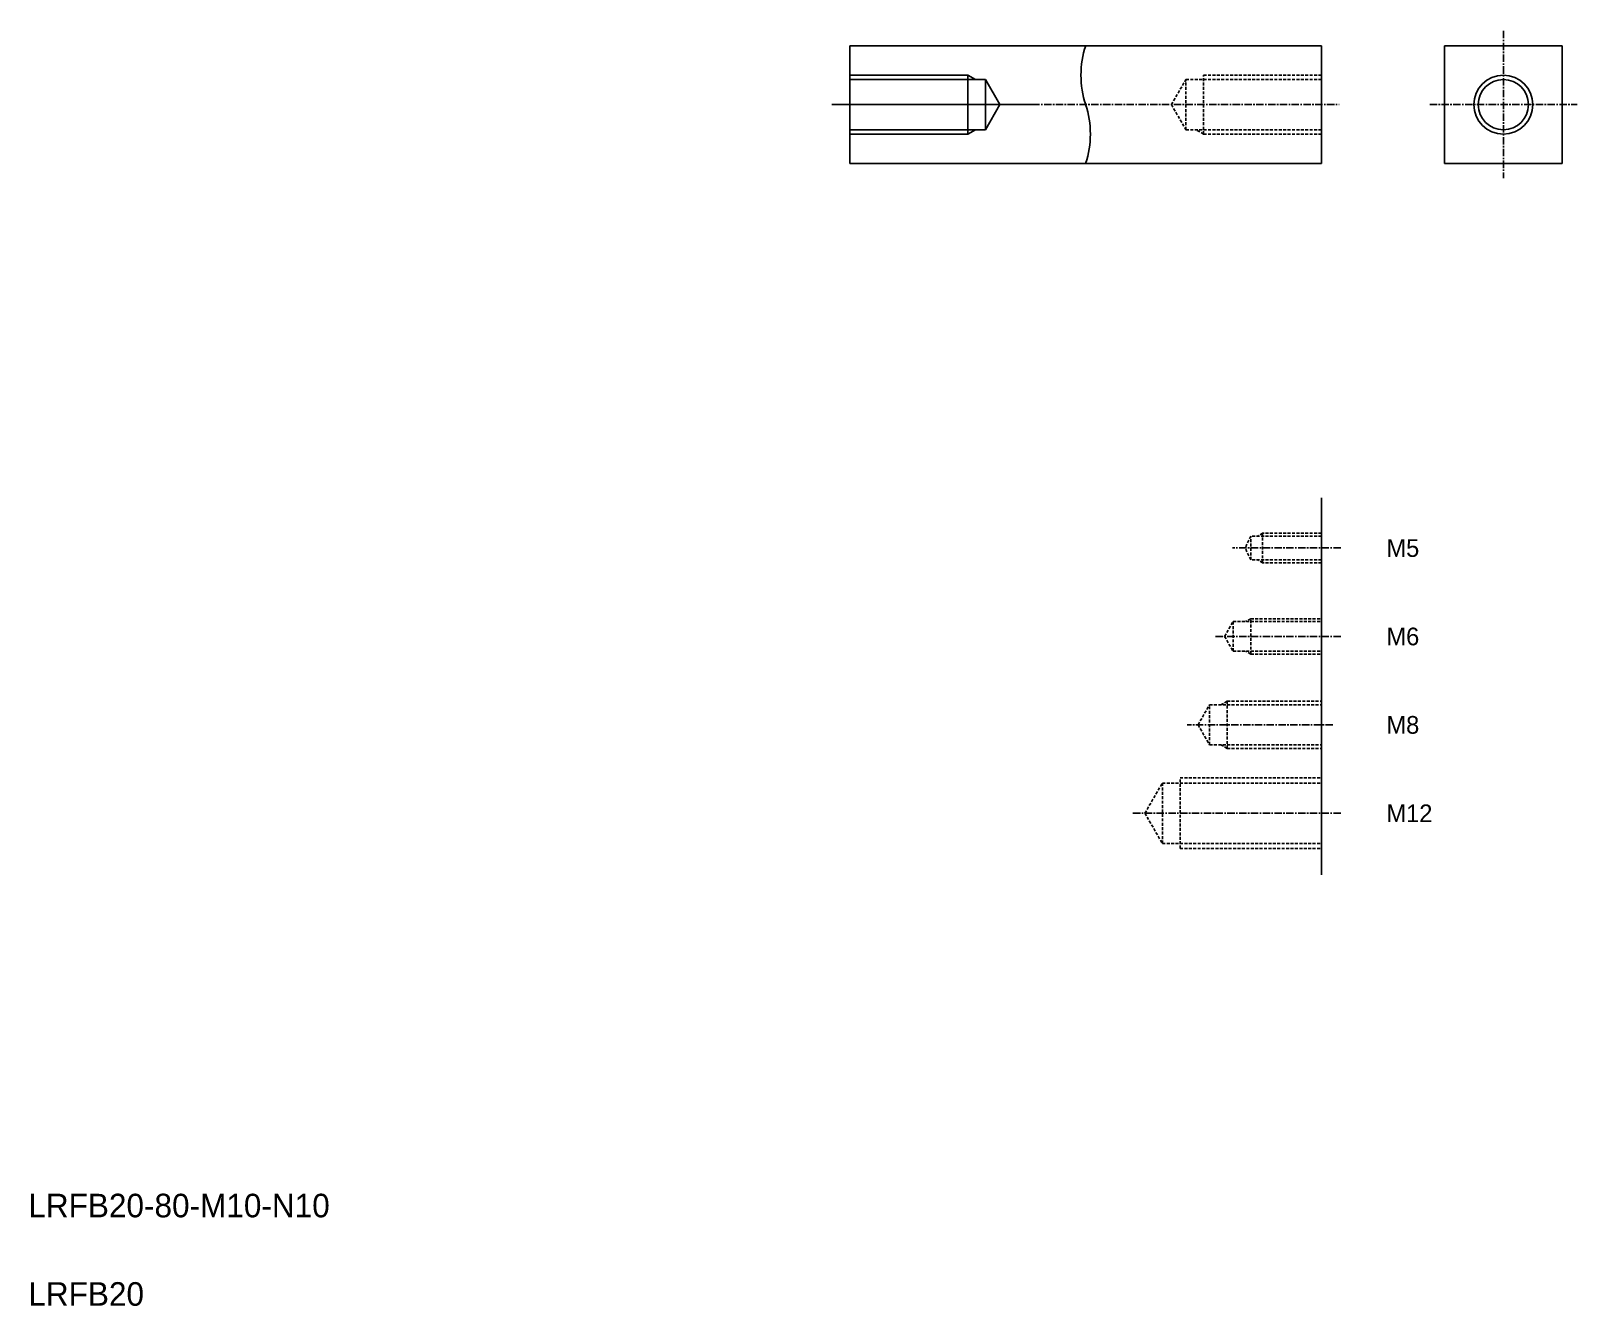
# Model space of a CAD drawing. Extents: x -43 to 219, y 43 to 259.
import ezdxf

# ---------------------------------------------------------------- set-up
doc = ezdxf.new("R2010")
doc.units = 0
doc.linetypes.add('CENTER', pattern=[2, 1.25, -0.25, 0.25, -0.25])
doc.linetypes.add('DASHED', pattern=[0.75, 0.5, -0.25])
doc.layers.get('0').update_dxf_attribs({"linetype": 'CONTINUOUS'})
doc.layers.add('CENTER', color=1, linetype='CENTER')

msp = doc.modelspace()

# ---------------------------------------------------------------- linework, layer by layer
at = {"color": 7, "linetype": 'CONTINUOUS'}
for p, q in [((95.92, 256.63), (175.92, 256.63)), ((95.92, 236.63), (95.92, 256.63)), ((175.92, 236.63), (175.92, 256.63)), ((196.77, 236.63), (196.77, 256.63)), ((196.77, 256.63), (216.77, 256.63)), ((216.77, 256.63), (216.77, 236.63)), ((118.92, 250.88), (95.92, 250.88)), ((115.92, 241.63), (115.92, 251.63)), ((121.37, 246.63), (118.92, 250.88)), ((118.92, 242.38), (118.92, 250.88)), ((121.37, 246.63), (118.92, 242.38)), ((118.92, 242.38), (95.92, 242.38)), ((175.92, 236.63), (95.92, 236.63)), ((216.77, 236.63), (196.77, 236.63)), ((175.92, 179.94), (175.92, 115.97))]:
    msp.add_line(p, q, dxfattribs=at)
at = {"linetype": 'CONTINUOUS'}
msp.add_line((95.92, 241.63), (95.92, 251.63), dxfattribs=at)
at = {"color": 3, "linetype": 'CONTINUOUS'}
for p, q in [((115.92, 251.63), (95.92, 251.63)), ((115.92, 251.63), (117.22, 250.88)), ((115.92, 241.63), (95.92, 241.63)), ((115.92, 241.63), (117.22, 242.38))]:
    msp.add_line(p, q, dxfattribs=at)
at = {"color": 3, "linetype": 'DASHED'}
for p, q in [((150.46, 246.63), (152.92, 250.88)), ((152.92, 250.88), (175.92, 250.88)), ((152.92, 242.38), (152.92, 250.88)), ((155.92, 241.63), (155.92, 251.63)), ((155.92, 251.63), (175.92, 251.63)), ((150.46, 246.63), (152.92, 242.38)), ((152.92, 242.38), (175.92, 242.38)), ((155.92, 241.63), (154.62, 242.38)), ((155.92, 241.63), (175.92, 241.63)), ((163.92, 173.42), (162.97, 171.42)), ((175.92, 173.42), (163.92, 173.42)), ((163.92, 169.42), (163.92, 173.42)), ((165.92, 173.92), (165.05, 173.42)), ((165.92, 168.92), (165.92, 173.92)), ((175.92, 173.92), (165.92, 173.92)), ((163.92, 169.42), (162.97, 171.42)), ((175.92, 169.42), (163.92, 169.42)), ((165.92, 168.92), (165.05, 169.42)), ((175.92, 168.92), (165.92, 168.92)), ((159.47, 156.42), (160.92, 158.92)), ((160.92, 158.92), (175.92, 158.92)), ((160.92, 153.92), (160.92, 158.92)), ((163.92, 159.42), (163.05, 158.92)), ((163.92, 159.42), (175.92, 159.42)), ((163.92, 153.42), (163.92, 159.42)), ((159.47, 156.42), (160.92, 153.92)), ((160.92, 153.92), (175.92, 153.92)), ((163.92, 153.42), (163.05, 153.92)), ((163.92, 153.42), (175.92, 153.42)), ((154.97, 141.42), (156.92, 144.8)), ((156.92, 144.8), (175.92, 144.8)), ((156.92, 138.05), (156.92, 144.8)), ((159.92, 145.42), (158.83, 144.8)), ((159.92, 145.42), (175.92, 145.42)), ((159.92, 137.42), (159.92, 145.42)), ((154.97, 141.42), (156.92, 138.05)), ((156.92, 138.05), (175.92, 138.05)), ((159.92, 137.42), (158.83, 138.05)), ((159.92, 137.42), (175.92, 137.42)), ((145.96, 126.42), (148.92, 131.55)), ((148.92, 131.55), (175.92, 131.55)), ((148.92, 121.3), (148.92, 131.55)), ((151.92, 132.42), (175.92, 132.42)), ((151.92, 120.42), (151.92, 132.42)), ((145.96, 126.42), (148.92, 121.3)), ((148.92, 121.3), (175.92, 121.3)), ((151.92, 120.42), (175.92, 120.42))]:
    msp.add_line(p, q, dxfattribs=at)
at = {"color": 3, "linetype": 'CONTINUOUS'}
msp.add_circle((206.77, 246.63), 5, dxfattribs=at)
at = {"color": 7, "linetype": 'CONTINUOUS'}
msp.add_circle((206.77, 246.63), 4.25, dxfattribs=at)
at = {"color": 3, "linetype": 'CONTINUOUS'}
for centre, start, end in [((151.14, 251.63), 161.8194, 198.1806), ((120.69, 241.63), 341.8194, 18.1806)]:
    msp.add_arc(centre, 16.02, start, end, dxfattribs=at)
at = {"layer": 'CENTER', "color": 1, "linetype": 'CENTER'}
for p, q in [((206.77, 259.13), (206.77, 234.13)), ((92.85, 246.63), (178.92, 246.63)), ((93.97, 246.63), (123.85, 246.63)), ((93.97, 246.63), (127.92, 246.63)), ((194.27, 246.63), (219.27, 246.63)), ((179.19, 171.42), (160.8, 171.42)), ((179.19, 156.42), (157.93, 156.42)), ((177.86, 141.42), (153.16, 141.42)), ((179.19, 126.42), (143.92, 126.42))]:
    msp.add_line(p, q, dxfattribs=at)

# ---------------------------------------------------------------- texts
at = {"color": 7, "linetype": 'CONTINUOUS'}
for s, height, p in [('M5', 3, (186.93, 169.91)), ('M6', 3, (186.93, 154.91)), ('M8', 3, (186.93, 139.91)), ('M12', 3, (186.93, 124.91)), ('LRFB20-80-M10-N10', 4, (-43.44, 57.87)), ('LRFB20', 4, (-43.44, 42.87))]:
    msp.add_text(s, height=height, dxfattribs=at).set_placement(p)

doc.saveas('drawing.dxf')
